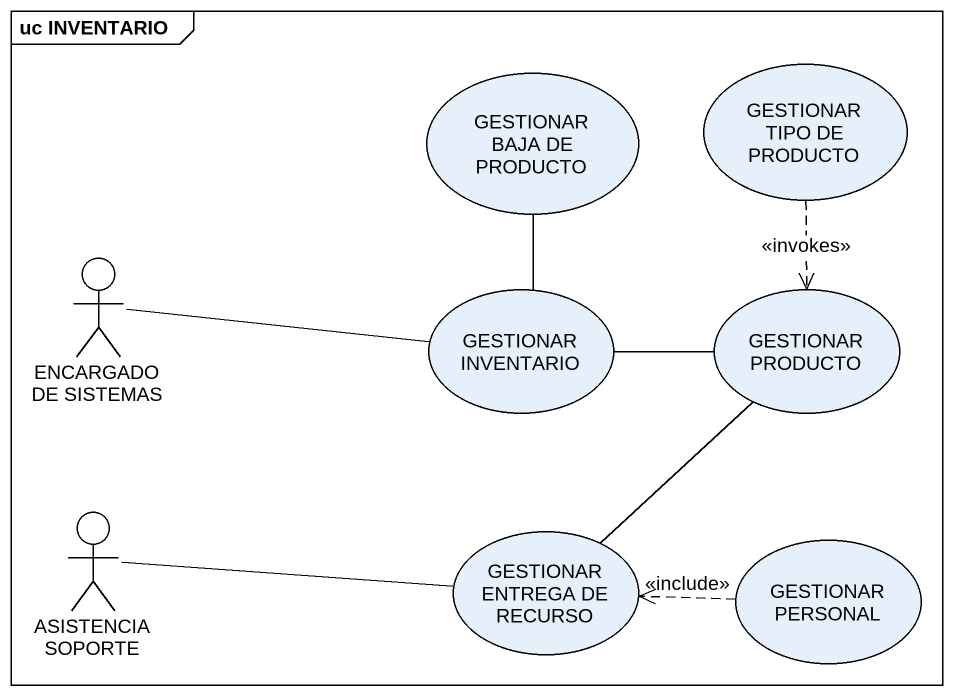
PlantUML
@startuml
mainframe uc INVENTARIO
usecase "GESTIONAR BAJA DE PRODUCTO" as GESTIONAR_BAJA_DE_PRODUCTO
usecase "GESTIONAR TIPO DE PRODUCTO" as GESTIONAR_TIPO_DE_PRODUCTO
actor "ENCARGADO DE SISTEMAS" as ENCARGADO_DE_SISTEMAS
usecase "GESTIONAR INVENTARIO" as GESTIONAR_INVENTARIO
usecase "GESTIONAR PRODUCTO" as GESTIONAR_PRODUCTO
actor "ASISTENCIA SOPORTE" as ASISTENCIA_SOPORTE
usecase "GESTIONAR ENTREGA DE RECURSO" as GESTIONAR_ENTREGA_DE_RECURSO
usecase "GESTIONAR PERSONAL" as GESTIONAR_PERSONAL
GESTIONAR_TIPO_DE_PRODUCTO ..> GESTIONAR_PRODUCTO : <<invokes>>
ENCARGADO_DE_SISTEMAS -right- GESTIONAR_INVENTARIO
GESTIONAR_INVENTARIO -up- GESTIONAR_BAJA_DE_PRODUCTO
GESTIONAR_INVENTARIO -right- GESTIONAR_PRODUCTO
GESTIONAR_PRODUCTO -- GESTIONAR_ENTREGA_DE_RECURSO
ASISTENCIA_SOPORTE -right- GESTIONAR_ENTREGA_DE_RECURSO
GESTIONAR_PERSONAL .left.> GESTIONAR_ENTREGA_DE_RECURSO : <<include>>
@enduml
